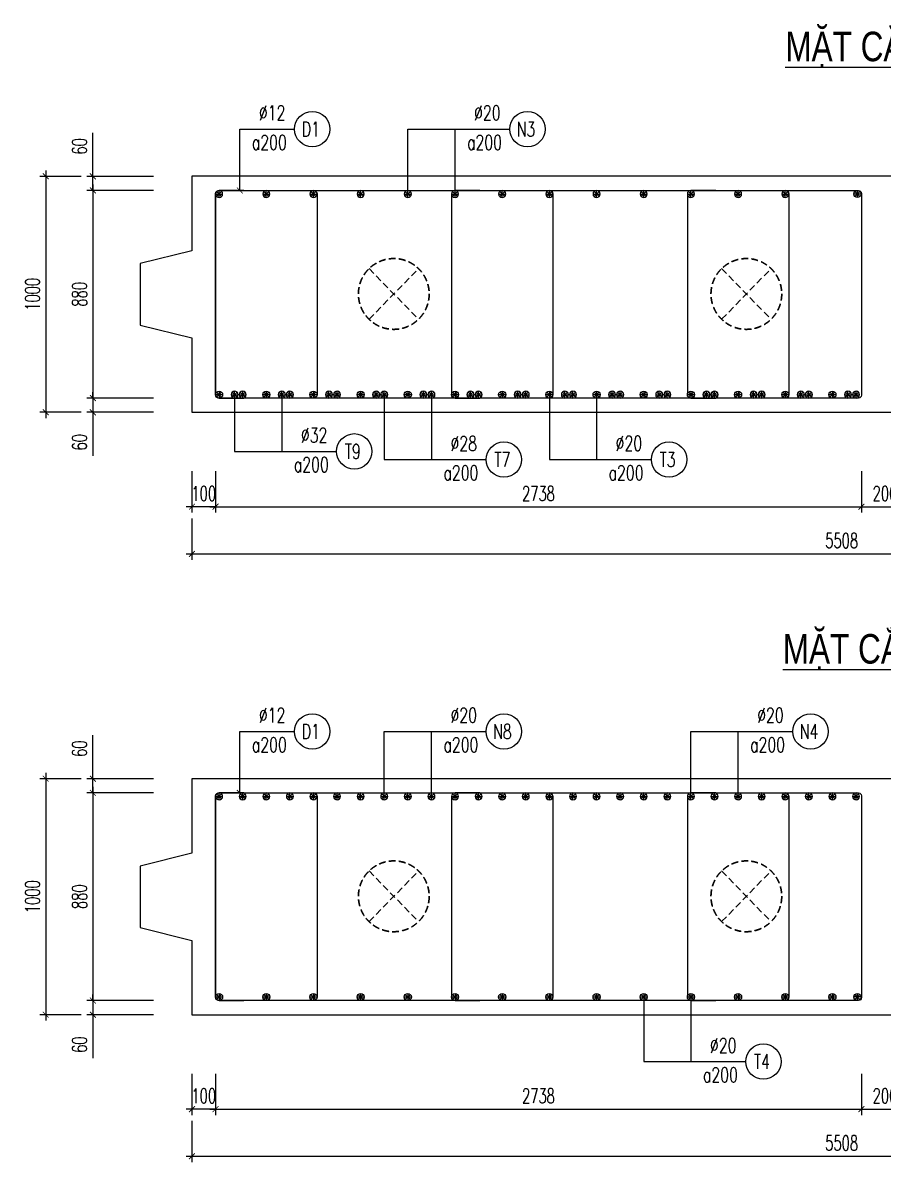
# Model space of a CAD drawing. Header units: millimetres. Extents: x -143483 to 1166745, y -1448440 to -1202244.
# Drawn here: x 304899 to 319489, y -1234042 to -1214729 of the extents above; entities that cross this region are included whole.
import ezdxf
from ezdxf.enums import TextEntityAlignment as Align

# ---------------------------------------------------------------- set-up
doc = ezdxf.new("R2010")
doc.units = ezdxf.units.MM
doc.header["$LTSCALE"] = 30
doc.header["$PDMODE"] = 3
doc.linetypes.add('DASHED', pattern=[19.05, 12.7, -6.35])
doc.layers.get('0').update_dxf_attribs({"lineweight": 9})
doc.layers.get('Defpoints').update_dxf_attribs({"lineweight": 9})
for name, color, linetype in [('ccu11-Cotthep', 9, 'Continuous'), ('ccu11-Dim', 8, 'Continuous'), ('ccu11-Text', 31, 'Continuous'), ('ccu11-Thay', 7, 'Continuous'), ('ccu11-Thep', 4, 'Continuous'), ('ccu11-Thep doc', 4, 'Continuous'), ('ccu11-Thepdai', 6, 'Continuous')]:
    doc.layers.add(name, color=color, linetype=linetype)
doc.layers.add('ccu11-Khuat', color=9, linetype='DASHED', lineweight=30)
doc.layers.add('Vicom_thep doc', color=1, linetype='Continuous', lineweight=35)
doc.styles.add('ccu11-dim', font='vnsimli.shx', dxfattribs={"width": 0.65, "bigfont": 'bigfont.shx'})
doc.styles.add('ccu11-VnAvH-B', font='VHAVANB.TTF')
doc.styles.add('ccu11-vnsimple', font='vnsimple.shx', dxfattribs={"bigfont": 'bigfont.shx'})
doc.styles.add('ccu11_simli', font='vnsimli.shx', dxfattribs={"width": 0.8})
doc.dimstyles.new('ccu11-100', dxfattribs={"dimscale": 100, "dimtxt": 2.5, "dimasz": 1, "dimexe": 1, "dimexo": 2, "dimgap": 1, "dimtad": 1, "dimdec": 0, "dimdsep": 46, "dimtxsty": 'ccu11-dim', "dimblk": 'ARCHTICK', "dimcen": -1, "dimdle": 1, "dimclrd": 256, "dimclre": 256, "dimclrt": 3, "dimadec": 0, "dimazin": 2, "dimtfac": 0.1, "dimtdec": 0, "dimtmove": 0, "dimatfit": 1, "dimldrblk": 'ARCHTICK', "dimfxl": 0, "dimtvp": 0.833333, "dimtolj": 1, "dimtzin": 12, "dimarcsym": 0})
doc.dimstyles.new('ccu11-100x4', dxfattribs={"dimscale": 100, "dimtxt": 2.5, "dimasz": 1, "dimexe": 1, "dimexo": 2, "dimgap": 1, "dimtad": 1, "dimdec": 0, "dimlfac": 0.25, "dimdsep": 46, "dimtxsty": 'ccu11-dim', "dimblk": 'ARCHTICK', "dimcen": -1, "dimdle": 1, "dimclrd": 256, "dimclre": 256, "dimclrt": 3, "dimadec": 0, "dimazin": 2, "dimtfac": 0.1, "dimtdec": 0, "dimtmove": 0, "dimatfit": 1, "dimldrblk": 'ARCHTICK', "dimfxl": 0, "dimtvp": 0.833333, "dimtolj": 1, "dimtzin": 12, "dimarcsym": 0})

# ---------------------------------------------------------------- blocks, each defined once
blk = doc.blocks.new('_ARCHTICK')
at = {"color": 0, "linetype": 'ByBlock', "const_width": 0.15}
blk.add_lwpolyline([(-0.5, -0.5), (0.5, 0.5)], dxfattribs=at)
blk = doc.blocks.new('*D2451')
at = {"layer": 'ccu11-Dim', "linetype": 'ByBlock', "lineweight": -2, "ltscale": 30, "transparency": 16777216}
for p, q in [((319118, -1232542), (319118, -1233242)), ((319918, -1232542), (319918, -1233242)), ((319018, -1233142), (320018, -1233142))]:
    blk.add_line(p, q, dxfattribs=at)
at = {"layer": 'Defpoints', "color": 0, "linetype": 'ByBlock', "ltscale": 30, "transparency": 16777216}
for p in [(319118, -1232342), (319918, -1232342), (319918, -1233142)]:
    blk.add_point(p, dxfattribs=at)
at = {"layer": 'ccu11-Dim', "linetype": 'ByBlock', "lineweight": -2, "ltscale": 30, "transparency": 16777216, "xscale": 100, "yscale": 100, "zscale": 100, "rotation": 180}
blk.add_blockref('_ARCHTICK', (319118, -1233142), dxfattribs=at)
at = {"layer": 'ccu11-Dim', "linetype": 'ByBlock', "lineweight": -2, "ltscale": 30, "transparency": 16777216, "xscale": 100, "yscale": 100, "zscale": 100}
blk.add_blockref('_ARCHTICK', (319918, -1233142), dxfattribs=at)
at = {"layer": 'ccu11-Dim', "color": 3, "linetype": 'ByBlock', "ltscale": 30, "transparency": 16777216, "insert": (319518, -1232917), "char_height": 250, "attachment_point": 5, "style": 'ccu11-dim'}
blk.add_mtext('\\A1;200', dxfattribs=at)
blk = doc.blocks.new('SHD')
at = {"layer": 'ccu11-Cotthep'}
blk.add_circle((300, 0), 300, dxfattribs=at)
at = {"layer": 'ccu11-Cotthep', "color": 31, "style": 'ccu11_simli', "width": 0.8}
blk.add_attdef('DK', text='', height=250, dxfattribs=at).set_placement((-101, 65), align=Align.BOTTOM_RIGHT)
blk.add_attdef('KH', text='', height=250, dxfattribs=at).set_placement((300, 0), align=Align.MIDDLE)
blk.add_attdef('KC', text='', height=250, dxfattribs=at).set_placement((-101, -142), align=Align.TOP_RIGHT)
blk = doc.blocks.new('ccu11_block_thep')
at = {"layer": 'ccu11-Thep', "color": 3}
for p, q in [((-0.4, 0), (0.4, 0)), ((-0.28, 0.28), (0.28, -0.28)), ((0.28, 0.28), (-0.28, -0.28)), ((0, 0.4), (0, -0.4))]:
    blk.add_line(p, q, dxfattribs=at)
at = {"layer": 'ccu11-Thep', "color": 1, "const_width": 0.0667}
blk.add_lwpolyline([(-0.4, 0, 1), (0.4, 0, 1), (-0.4, 0, 1)], format="xyb", dxfattribs=at)
at = {"layer": 'ccu11-Thep', "color": 1}
blk.add_circle((0, 0), 0.4, dxfattribs=at)
blk = doc.blocks.new('*U1462')
at = {"layer": 'Vicom_thep doc', "xscale": -150, "yscale": 150, "zscale": 150, "rotation": 180}
blk.add_blockref('ccu11_block_thep', (0, 0), dxfattribs=at)
blk = doc.blocks.new('*U1455')
at = {"layer": 'ccu11-Thep doc', "color": 0, "linetype": 'ByBlock', "lineweight": -2, "transparency": 16777216}
for p in [(0, 0), (800, 0), (1600, 0), (2400, 0), (3200, 0), (4000, 0), (4800, 0), (5600, 0), (6400, 0), (7200, 0), (8000, 0), (8800, 0), (9600, 0), (10400, 0)]:
    blk.add_blockref('*U1462', p, dxfattribs=at)
blk = doc.blocks.new('*D2497')
at = {"layer": 'ccu11-Dim', "linetype": 'ByBlock', "lineweight": -2, "ltscale": 30, "transparency": 16777216}
for p, q in [((306088, -1227542), (306088, -1226802)), ((307117, -1227542), (305988, -1227542)), ((306088, -1227782), (306088, -1227542)), ((307117, -1227782), (305988, -1227782)), ((306088, -1227782), (306088, -1227882))]:
    blk.add_line(p, q, dxfattribs=at)
at = {"layer": 'Defpoints', "color": 0, "linetype": 'ByBlock', "ltscale": 30, "transparency": 16777216}
for p in [(307317, -1227542), (306088, -1227782), (307317, -1227782)]:
    blk.add_point(p, dxfattribs=at)
at = {"layer": 'ccu11-Dim', "linetype": 'ByBlock', "lineweight": -2, "ltscale": 30, "transparency": 16777216, "xscale": 100, "yscale": 100, "zscale": 100}
for p, rotation in [((306088, -1227542), 270), ((306088, -1227782), 90)]:
    blk.add_blockref('_ARCHTICK', p, dxfattribs=dict(at, rotation=rotation))
at = {"layer": 'ccu11-Dim', "color": 3, "linetype": 'ByBlock', "ltscale": 30, "transparency": 16777216, "insert": (305863, -1227034), "char_height": 250, "attachment_point": 5, "rotation": 90, "style": 'ccu11-dim'}
blk.add_mtext('\\A1;60', dxfattribs=at)
blk = doc.blocks.new('*D2498')
at = {"layer": 'ccu11-Dim', "linetype": 'ByBlock', "lineweight": -2, "ltscale": 30, "transparency": 16777216}
for p, q in [((306088, -1227682), (306088, -1231402)), ((307117, -1227782), (305988, -1227782)), ((307117, -1231302), (305988, -1231302))]:
    blk.add_line(p, q, dxfattribs=at)
at = {"layer": 'Defpoints', "color": 0, "linetype": 'ByBlock', "ltscale": 30, "transparency": 16777216}
for p in [(307317, -1227782), (306088, -1231302), (307317, -1231302)]:
    blk.add_point(p, dxfattribs=at)
at = {"layer": 'ccu11-Dim', "linetype": 'ByBlock', "lineweight": -2, "ltscale": 30, "transparency": 16777216, "xscale": 100, "yscale": 100, "zscale": 100}
for p, rotation in [((306088, -1227782), 90), ((306088, -1231302), 270)]:
    blk.add_blockref('_ARCHTICK', p, dxfattribs=dict(at, rotation=rotation))
at = {"layer": 'ccu11-Dim', "color": 3, "linetype": 'ByBlock', "ltscale": 30, "transparency": 16777216, "insert": (305863, -1229542), "char_height": 250, "attachment_point": 5, "rotation": 90, "style": 'ccu11-dim'}
blk.add_mtext('\\A1;880', dxfattribs=at)
blk = doc.blocks.new('*D2499')
at = {"layer": 'ccu11-Dim', "linetype": 'ByBlock', "lineweight": -2, "ltscale": 30, "transparency": 16777216}
for p, q in [((307117, -1231302), (305988, -1231302)), ((306088, -1231302), (306088, -1231202)), ((306088, -1231302), (306088, -1231542)), ((307117, -1231542), (305988, -1231542)), ((306088, -1231542), (306088, -1232281))]:
    blk.add_line(p, q, dxfattribs=at)
at = {"layer": 'Defpoints', "color": 0, "linetype": 'ByBlock', "ltscale": 30, "transparency": 16777216}
for p in [(306088, -1231302), (307317, -1231302), (307317, -1231542)]:
    blk.add_point(p, dxfattribs=at)
at = {"layer": 'ccu11-Dim', "linetype": 'ByBlock', "lineweight": -2, "ltscale": 30, "transparency": 16777216, "xscale": 100, "yscale": 100, "zscale": 100}
for p, rotation in [((306088, -1231302), 270), ((306088, -1231542), 90)]:
    blk.add_blockref('_ARCHTICK', p, dxfattribs=dict(at, rotation=rotation))
at = {"layer": 'ccu11-Dim', "color": 3, "linetype": 'ByBlock', "ltscale": 30, "transparency": 16777216, "insert": (305863, -1232050), "char_height": 250, "attachment_point": 5, "rotation": 90, "style": 'ccu11-dim'}
blk.add_mtext('\\A1;60', dxfattribs=at)
blk = doc.blocks.new('*D2649')
at = {"layer": 'ccu11-Dim', "linetype": 'ByBlock', "lineweight": -2, "ltscale": 30, "transparency": 16777216}
for p, q in [((305288, -1227442), (305288, -1231642)), ((305888, -1227542), (305188, -1227542)), ((305888, -1231542), (305188, -1231542))]:
    blk.add_line(p, q, dxfattribs=at)
at = {"layer": 'Defpoints', "color": 0, "linetype": 'ByBlock', "ltscale": 30, "transparency": 16777216}
for p in [(306088, -1227542), (305288, -1231542), (306088, -1231542)]:
    blk.add_point(p, dxfattribs=at)
at = {"layer": 'ccu11-Dim', "linetype": 'ByBlock', "lineweight": -2, "ltscale": 30, "transparency": 16777216, "xscale": 100, "yscale": 100, "zscale": 100}
for p, rotation in [((305288, -1227542), 90), ((305288, -1231542), 270)]:
    blk.add_blockref('_ARCHTICK', p, dxfattribs=dict(at, rotation=rotation))
at = {"layer": 'ccu11-Dim', "color": 3, "linetype": 'ByBlock', "ltscale": 30, "transparency": 16777216, "insert": (305063, -1229542), "char_height": 250, "attachment_point": 5, "rotation": 90, "style": 'ccu11-dim'}
blk.add_mtext('\\A1;1000', dxfattribs=at)
blk = doc.blocks.new('*D2650')
at = {"layer": 'ccu11-Dim', "linetype": 'ByBlock', "lineweight": -2, "ltscale": 30, "transparency": 16777216}
for p, q in [((307768, -1233342), (307768, -1234042)), ((329800, -1233342), (329800, -1234042)), ((307668, -1233942), (329900, -1233942))]:
    blk.add_line(p, q, dxfattribs=at)
at = {"layer": 'Defpoints', "color": 0, "linetype": 'ByBlock', "ltscale": 30, "transparency": 16777216}
for p in [(307768, -1233142), (329800, -1233142), (329800, -1233942)]:
    blk.add_point(p, dxfattribs=at)
at = {"layer": 'ccu11-Dim', "linetype": 'ByBlock', "lineweight": -2, "ltscale": 30, "transparency": 16777216, "xscale": 100, "yscale": 100, "zscale": 100, "rotation": 180}
blk.add_blockref('_ARCHTICK', (307768, -1233942), dxfattribs=at)
at = {"layer": 'ccu11-Dim', "linetype": 'ByBlock', "lineweight": -2, "ltscale": 30, "transparency": 16777216, "xscale": 100, "yscale": 100, "zscale": 100}
blk.add_blockref('_ARCHTICK', (329800, -1233942), dxfattribs=at)
at = {"layer": 'ccu11-Dim', "color": 3, "linetype": 'ByBlock', "ltscale": 30, "transparency": 16777216, "insert": (318784, -1233717), "char_height": 250, "attachment_point": 5, "style": 'ccu11-dim'}
blk.add_mtext('\\A1;5508', dxfattribs=at)
blk = doc.blocks.new('*D2651')
at = {"layer": 'ccu11-Dim', "linetype": 'ByBlock', "lineweight": -2, "ltscale": 30, "transparency": 16777216}
for p, q in [((308168, -1232542), (308168, -1233242)), ((319118, -1232542), (319118, -1233242)), ((308068, -1233142), (319218, -1233142))]:
    blk.add_line(p, q, dxfattribs=at)
at = {"layer": 'Defpoints', "color": 0, "linetype": 'ByBlock', "ltscale": 30, "transparency": 16777216}
for p in [(308168, -1232342), (319118, -1232342), (319118, -1233142)]:
    blk.add_point(p, dxfattribs=at)
at = {"layer": 'ccu11-Dim', "linetype": 'ByBlock', "lineweight": -2, "ltscale": 30, "transparency": 16777216, "xscale": 100, "yscale": 100, "zscale": 100, "rotation": 180}
blk.add_blockref('_ARCHTICK', (308168, -1233142), dxfattribs=at)
at = {"layer": 'ccu11-Dim', "linetype": 'ByBlock', "lineweight": -2, "ltscale": 30, "transparency": 16777216, "xscale": 100, "yscale": 100, "zscale": 100}
blk.add_blockref('_ARCHTICK', (319118, -1233142), dxfattribs=at)
at = {"layer": 'ccu11-Dim', "color": 3, "linetype": 'ByBlock', "ltscale": 30, "transparency": 16777216, "insert": (313643, -1232917), "char_height": 250, "attachment_point": 5, "style": 'ccu11-dim'}
blk.add_mtext('\\A1;2738', dxfattribs=at)
blk = doc.blocks.new('*D2652')
at = {"layer": 'ccu11-Dim', "linetype": 'ByBlock', "lineweight": -2, "ltscale": 30, "transparency": 16777216}
for p, q in [((307768, -1232542), (307768, -1233242)), ((308168, -1232542), (308168, -1233242)), ((307768, -1233142), (307668, -1233142)), ((308168, -1233142), (307768, -1233142)), ((308168, -1233142), (308268, -1233142))]:
    blk.add_line(p, q, dxfattribs=at)
at = {"layer": 'Defpoints', "color": 0, "linetype": 'ByBlock', "ltscale": 30, "transparency": 16777216}
for p in [(307768, -1232342), (308168, -1232342), (307768, -1233142)]:
    blk.add_point(p, dxfattribs=at)
at = {"layer": 'ccu11-Dim', "linetype": 'ByBlock', "lineweight": -2, "ltscale": 30, "transparency": 16777216, "xscale": 100, "yscale": 100, "zscale": 100}
blk.add_blockref('_ARCHTICK', (307768, -1233142), dxfattribs=at)
at = {"layer": 'ccu11-Dim', "linetype": 'ByBlock', "lineweight": -2, "ltscale": 30, "transparency": 16777216, "xscale": 100, "yscale": 100, "zscale": 100, "rotation": 180}
blk.add_blockref('_ARCHTICK', (308168, -1233142), dxfattribs=at)
at = {"layer": 'ccu11-Dim', "color": 3, "linetype": 'ByBlock', "ltscale": 30, "transparency": 16777216, "insert": (307968, -1232917), "char_height": 250, "attachment_point": 5, "style": 'ccu11-dim'}
blk.add_mtext('\\A1;100', dxfattribs=at)
blk = doc.blocks.new('MCT')
at = {"ltscale": 0.005}
for p, q in [((-0.49, 0), (0.49, 0)), ((0.35, -0.35), (-0.35, 0.35)), ((-0.35, -0.35), (0.35, 0.35)), ((0, -0.49), (0, 0.49))]:
    blk.add_line(p, q, dxfattribs=at)
blk.add_circle((0, 0), 0.492, dxfattribs=at)
blk = doc.blocks.new('*U2082')
at = {"layer": 'ccu11-Thep doc', "xscale": -121.9200000001001, "yscale": 121.9200000001001, "zscale": 121.92, "rotation": 270}
blk.add_blockref('MCT', (0, 0), dxfattribs=at)
blk = doc.blocks.new('*U2083')
at = {"layer": 'ccu11-Thep doc', "color": 0, "linetype": 'ByBlock', "lineweight": -2, "transparency": 16777216}
for p in [(0, 0), (800, 0), (1600, 0), (2400, 0), (3200, 0), (4000, 0), (4800, 0), (5600, 0), (6400, 0), (7200, 0), (8000, 0), (8800, 0), (9600, 0), (10400, 0)]:
    blk.add_blockref('*U2082', p, dxfattribs=at)
blk = doc.blocks.new('*U2084')
at = {"layer": 'ccu11-Thep doc', "xscale": -121.9200000001001, "yscale": 121.9200000001001, "zscale": 121.92, "rotation": 270}
blk.add_blockref('MCT', (0, 0), dxfattribs=at)
blk = doc.blocks.new('*U2085')
at = {"layer": 'ccu11-Thep doc', "color": 0, "linetype": 'ByBlock', "lineweight": -2, "transparency": 16777216}
for p in [(0, 0), (800, 0), (1600, 0), (2400, 0), (3200, 0), (4000, 0), (4800, 0), (5600, 0), (6400, 0), (7200, 0), (8000, 0), (8800, 0), (9600, 0), (10400, 0)]:
    blk.add_blockref('*U2084', p, dxfattribs=at)
blk = doc.blocks.new('*D2701')
at = {"layer": 'ccu11-Dim', "linetype": 'ByBlock', "lineweight": -2, "ltscale": 30, "transparency": 16777216}
for p, q in [((319118, -1222332), (319118, -1223032)), ((319918, -1222332), (319918, -1223032)), ((319018, -1222932), (320018, -1222932))]:
    blk.add_line(p, q, dxfattribs=at)
at = {"layer": 'Defpoints', "color": 0, "linetype": 'ByBlock', "ltscale": 30, "transparency": 16777216}
for p in [(319118, -1222132), (319918, -1222132), (319918, -1222932)]:
    blk.add_point(p, dxfattribs=at)
at = {"layer": 'ccu11-Dim', "linetype": 'ByBlock', "lineweight": -2, "ltscale": 30, "transparency": 16777216, "xscale": 100, "yscale": 100, "zscale": 100, "rotation": 180}
blk.add_blockref('_ARCHTICK', (319118, -1222932), dxfattribs=at)
at = {"layer": 'ccu11-Dim', "linetype": 'ByBlock', "lineweight": -2, "ltscale": 30, "transparency": 16777216, "xscale": 100, "yscale": 100, "zscale": 100}
blk.add_blockref('_ARCHTICK', (319918, -1222932), dxfattribs=at)
at = {"layer": 'ccu11-Dim', "color": 3, "linetype": 'ByBlock', "ltscale": 30, "transparency": 16777216, "insert": (319518, -1222707), "char_height": 250, "attachment_point": 5, "style": 'ccu11-dim'}
blk.add_mtext('\\A1;200', dxfattribs=at)
blk = doc.blocks.new('*D2707')
at = {"layer": 'ccu11-Dim', "linetype": 'ByBlock', "lineweight": -2, "ltscale": 30, "transparency": 16777216}
for p, q in [((306088, -1217332), (306088, -1216592)), ((307117, -1217332), (305988, -1217332)), ((306088, -1217572), (306088, -1217332)), ((307117, -1217572), (305988, -1217572)), ((306088, -1217572), (306088, -1217672))]:
    blk.add_line(p, q, dxfattribs=at)
at = {"layer": 'Defpoints', "color": 0, "linetype": 'ByBlock', "ltscale": 30, "transparency": 16777216}
for p in [(307317, -1217332), (306088, -1217572), (307317, -1217572)]:
    blk.add_point(p, dxfattribs=at)
at = {"layer": 'ccu11-Dim', "linetype": 'ByBlock', "lineweight": -2, "ltscale": 30, "transparency": 16777216, "xscale": 100, "yscale": 100, "zscale": 100}
for p, rotation in [((306088, -1217332), 270), ((306088, -1217572), 90)]:
    blk.add_blockref('_ARCHTICK', p, dxfattribs=dict(at, rotation=rotation))
at = {"layer": 'ccu11-Dim', "color": 3, "linetype": 'ByBlock', "ltscale": 30, "transparency": 16777216, "insert": (305863, -1216824), "char_height": 250, "attachment_point": 5, "rotation": 90, "style": 'ccu11-dim'}
blk.add_mtext('\\A1;60', dxfattribs=at)
blk = doc.blocks.new('*D2708')
at = {"layer": 'ccu11-Dim', "linetype": 'ByBlock', "lineweight": -2, "ltscale": 30, "transparency": 16777216}
for p, q in [((306088, -1217472), (306088, -1221192)), ((307117, -1217572), (305988, -1217572)), ((307117, -1221092), (305988, -1221092))]:
    blk.add_line(p, q, dxfattribs=at)
at = {"layer": 'Defpoints', "color": 0, "linetype": 'ByBlock', "ltscale": 30, "transparency": 16777216}
for p in [(307317, -1217572), (306088, -1221092), (307317, -1221092)]:
    blk.add_point(p, dxfattribs=at)
at = {"layer": 'ccu11-Dim', "linetype": 'ByBlock', "lineweight": -2, "ltscale": 30, "transparency": 16777216, "xscale": 100, "yscale": 100, "zscale": 100}
for p, rotation in [((306088, -1217572), 90), ((306088, -1221092), 270)]:
    blk.add_blockref('_ARCHTICK', p, dxfattribs=dict(at, rotation=rotation))
at = {"layer": 'ccu11-Dim', "color": 3, "linetype": 'ByBlock', "ltscale": 30, "transparency": 16777216, "insert": (305863, -1219332), "char_height": 250, "attachment_point": 5, "rotation": 90, "style": 'ccu11-dim'}
blk.add_mtext('\\A1;880', dxfattribs=at)
blk = doc.blocks.new('*D2709')
at = {"layer": 'ccu11-Dim', "linetype": 'ByBlock', "lineweight": -2, "ltscale": 30, "transparency": 16777216}
for p, q in [((307117, -1221092), (305988, -1221092)), ((306088, -1221092), (306088, -1220992)), ((306088, -1221092), (306088, -1221332)), ((307117, -1221332), (305988, -1221332)), ((306088, -1221332), (306088, -1222071))]:
    blk.add_line(p, q, dxfattribs=at)
at = {"layer": 'Defpoints', "color": 0, "linetype": 'ByBlock', "ltscale": 30, "transparency": 16777216}
for p in [(306088, -1221092), (307317, -1221092), (307317, -1221332)]:
    blk.add_point(p, dxfattribs=at)
at = {"layer": 'ccu11-Dim', "linetype": 'ByBlock', "lineweight": -2, "ltscale": 30, "transparency": 16777216, "xscale": 100, "yscale": 100, "zscale": 100}
for p, rotation in [((306088, -1221092), 270), ((306088, -1221332), 90)]:
    blk.add_blockref('_ARCHTICK', p, dxfattribs=dict(at, rotation=rotation))
at = {"layer": 'ccu11-Dim', "color": 3, "linetype": 'ByBlock', "ltscale": 30, "transparency": 16777216, "insert": (305863, -1221840), "char_height": 250, "attachment_point": 5, "rotation": 90, "style": 'ccu11-dim'}
blk.add_mtext('\\A1;60', dxfattribs=at)
blk = doc.blocks.new('*D2710')
at = {"layer": 'ccu11-Dim', "linetype": 'ByBlock', "lineweight": -2, "ltscale": 30, "transparency": 16777216}
for p, q in [((305288, -1217232), (305288, -1221432)), ((305888, -1217332), (305188, -1217332)), ((305888, -1221332), (305188, -1221332))]:
    blk.add_line(p, q, dxfattribs=at)
at = {"layer": 'Defpoints', "color": 0, "linetype": 'ByBlock', "ltscale": 30, "transparency": 16777216}
for p in [(306088, -1217332), (305288, -1221332), (306088, -1221332)]:
    blk.add_point(p, dxfattribs=at)
at = {"layer": 'ccu11-Dim', "linetype": 'ByBlock', "lineweight": -2, "ltscale": 30, "transparency": 16777216, "xscale": 100, "yscale": 100, "zscale": 100}
for p, rotation in [((305288, -1217332), 90), ((305288, -1221332), 270)]:
    blk.add_blockref('_ARCHTICK', p, dxfattribs=dict(at, rotation=rotation))
at = {"layer": 'ccu11-Dim', "color": 3, "linetype": 'ByBlock', "ltscale": 30, "transparency": 16777216, "insert": (305063, -1219332), "char_height": 250, "attachment_point": 5, "rotation": 90, "style": 'ccu11-dim'}
blk.add_mtext('\\A1;1000', dxfattribs=at)
blk = doc.blocks.new('*D2711')
at = {"layer": 'ccu11-Dim', "linetype": 'ByBlock', "lineweight": -2, "ltscale": 30, "transparency": 16777216}
for p, q in [((307768, -1223132), (307768, -1223832)), ((329800, -1223132), (329800, -1223832)), ((307668, -1223732), (329900, -1223732))]:
    blk.add_line(p, q, dxfattribs=at)
at = {"layer": 'Defpoints', "color": 0, "linetype": 'ByBlock', "ltscale": 30, "transparency": 16777216}
for p in [(307768, -1222932), (329800, -1222932), (329800, -1223732)]:
    blk.add_point(p, dxfattribs=at)
at = {"layer": 'ccu11-Dim', "linetype": 'ByBlock', "lineweight": -2, "ltscale": 30, "transparency": 16777216, "xscale": 100, "yscale": 100, "zscale": 100, "rotation": 180}
blk.add_blockref('_ARCHTICK', (307768, -1223732), dxfattribs=at)
at = {"layer": 'ccu11-Dim', "linetype": 'ByBlock', "lineweight": -2, "ltscale": 30, "transparency": 16777216, "xscale": 100, "yscale": 100, "zscale": 100}
blk.add_blockref('_ARCHTICK', (329800, -1223732), dxfattribs=at)
at = {"layer": 'ccu11-Dim', "color": 3, "linetype": 'ByBlock', "ltscale": 30, "transparency": 16777216, "insert": (318784, -1223507), "char_height": 250, "attachment_point": 5, "style": 'ccu11-dim'}
blk.add_mtext('\\A1;5508', dxfattribs=at)
blk = doc.blocks.new('*D2712')
at = {"layer": 'ccu11-Dim', "linetype": 'ByBlock', "lineweight": -2, "ltscale": 30, "transparency": 16777216}
for p, q in [((308168, -1222332), (308168, -1223032)), ((319118, -1222332), (319118, -1223032)), ((308068, -1222932), (319218, -1222932))]:
    blk.add_line(p, q, dxfattribs=at)
at = {"layer": 'Defpoints', "color": 0, "linetype": 'ByBlock', "ltscale": 30, "transparency": 16777216}
for p in [(308168, -1222132), (319118, -1222132), (319118, -1222932)]:
    blk.add_point(p, dxfattribs=at)
at = {"layer": 'ccu11-Dim', "linetype": 'ByBlock', "lineweight": -2, "ltscale": 30, "transparency": 16777216, "xscale": 100, "yscale": 100, "zscale": 100, "rotation": 180}
blk.add_blockref('_ARCHTICK', (308168, -1222932), dxfattribs=at)
at = {"layer": 'ccu11-Dim', "linetype": 'ByBlock', "lineweight": -2, "ltscale": 30, "transparency": 16777216, "xscale": 100, "yscale": 100, "zscale": 100}
blk.add_blockref('_ARCHTICK', (319118, -1222932), dxfattribs=at)
at = {"layer": 'ccu11-Dim', "color": 3, "linetype": 'ByBlock', "ltscale": 30, "transparency": 16777216, "insert": (313643, -1222707), "char_height": 250, "attachment_point": 5, "style": 'ccu11-dim'}
blk.add_mtext('\\A1;2738', dxfattribs=at)
blk = doc.blocks.new('*D2713')
at = {"layer": 'ccu11-Dim', "linetype": 'ByBlock', "lineweight": -2, "ltscale": 30, "transparency": 16777216}
for p, q in [((307768, -1222332), (307768, -1223032)), ((308168, -1222332), (308168, -1223032)), ((307768, -1222932), (307668, -1222932)), ((308168, -1222932), (307768, -1222932)), ((308168, -1222932), (308268, -1222932))]:
    blk.add_line(p, q, dxfattribs=at)
at = {"layer": 'Defpoints', "color": 0, "linetype": 'ByBlock', "ltscale": 30, "transparency": 16777216}
for p in [(307768, -1222132), (308168, -1222132), (307768, -1222932)]:
    blk.add_point(p, dxfattribs=at)
at = {"layer": 'ccu11-Dim', "linetype": 'ByBlock', "lineweight": -2, "ltscale": 30, "transparency": 16777216, "xscale": 100, "yscale": 100, "zscale": 100}
blk.add_blockref('_ARCHTICK', (307768, -1222932), dxfattribs=at)
at = {"layer": 'ccu11-Dim', "linetype": 'ByBlock', "lineweight": -2, "ltscale": 30, "transparency": 16777216, "xscale": 100, "yscale": 100, "zscale": 100, "rotation": 180}
blk.add_blockref('_ARCHTICK', (308168, -1222932), dxfattribs=at)
at = {"layer": 'ccu11-Dim', "color": 3, "linetype": 'ByBlock', "ltscale": 30, "transparency": 16777216, "insert": (307968, -1222707), "char_height": 250, "attachment_point": 5, "style": 'ccu11-dim'}
blk.add_mtext('\\A1;100', dxfattribs=at)
blk = doc.blocks.new('*U2102')
at = {"layer": 'ccu11-Thep doc', "xscale": -121.9200000001001, "yscale": 121.9200000001001, "zscale": 121.92, "rotation": 270}
blk.add_blockref('MCT', (0, 0), dxfattribs=at)
blk = doc.blocks.new('*U2103')
at = {"layer": 'ccu11-Thep doc', "color": 0, "linetype": 'ByBlock', "lineweight": -2, "transparency": 16777216}
for p in [(0, 0), (800, 0), (1600, 0), (2400, 0), (3200, 0), (4000, 0), (4800, 0), (5600, 0), (6400, 0), (7200, 0), (8000, 0), (8800, 0), (9600, 0)]:
    blk.add_blockref('*U2102', p, dxfattribs=at)
blk = doc.blocks.new('*U2104')
at = {"layer": 'ccu11-Thep doc', "xscale": -121.9200000001001, "yscale": 121.9200000001001, "zscale": 121.92, "rotation": 270}
blk.add_blockref('MCT', (0, 0), dxfattribs=at)
blk = doc.blocks.new('*U2105')
at = {"layer": 'ccu11-Thep doc', "color": 0, "linetype": 'ByBlock', "lineweight": -2, "transparency": 16777216}
for p in [(0, 0), (800, 0), (1600, 0), (2400, 0), (3200, 0), (4000, 0), (4800, 0), (5600, 0), (6400, 0), (7200, 0), (8000, 0), (8800, 0), (9600, 0), (10400, 0)]:
    blk.add_blockref('*U2104', p, dxfattribs=at)
blk = doc.blocks.new('*U1984')
at = {"layer": 'Vicom_thep doc', "xscale": -150, "yscale": 150, "zscale": 150, "rotation": 180}
blk.add_blockref('ccu11_block_thep', (0, 0), dxfattribs=at)
blk = doc.blocks.new('*U1989')
at = {"layer": 'ccu11-Thep doc', "color": 0, "linetype": 'ByBlock', "lineweight": -2, "transparency": 16777216}
for p in [(0, 0), (800, 0), (1600, 0), (2400, 0), (3200, 0), (4000, 0), (4800, 0), (5600, 0), (6400, 0), (7200, 0), (8000, 0), (8800, 0), (9600, 0), (10400, 0)]:
    blk.add_blockref('*U1984', p, dxfattribs=at)
blk = doc.blocks.new('*U1985')
at = {"layer": 'Vicom_thep doc', "xscale": -150, "yscale": 150, "zscale": 150, "rotation": 180}
blk.add_blockref('ccu11_block_thep', (0, 0), dxfattribs=at)
blk = doc.blocks.new('*U1986')
at = {"layer": 'ccu11-Thep doc', "color": 0, "linetype": 'ByBlock', "lineweight": -2, "transparency": 16777216}
for p in [(0, 0), (800, 0), (1600, 0), (2400, 0), (3200, 0), (4000, 0), (4800, 0), (5600, 0), (6400, 0), (7200, 0), (8000, 0), (8800, 0), (9600, 0), (10400, 0)]:
    blk.add_blockref('*U1985', p, dxfattribs=at)

msp = doc.modelspace()

# ---------------------------------------------------------------- linework, layer by layer
at = {"layer": 'ccu11-Khuat', "ltscale": 0.3}
for p, q in [((310771.06, -1218896.17), (311609.29, -1219754.88)), ((310771.06, -1219754.88), (311609.29, -1218896.17)), ((316748.97, -1218896.17), (317587.2, -1219754.88)), ((316748.97, -1219754.88), (317587.2, -1218896.17)), ((310771.06, -1229106.11), (311609.29, -1229964.81)), ((310771.06, -1229964.81), (311609.29, -1229106.11)), ((316748.97, -1229106.11), (317587.2, -1229964.81)), ((316748.97, -1229964.81), (317587.2, -1229106.11))]:
    msp.add_line(p, q, dxfattribs=at)
for centre in [(311190.18, -1219325.53), (317168.08, -1219325.53), (311190.18, -1229535.46), (317168.08, -1229535.46)]:
    msp.add_circle(centre, 600, dxfattribs=at)
at = {"layer": 'ccu11-Thay'}
for points in [[(307767.97, -1221331.89), (329799.97, -1221331.89), (329799.97, -1220071.89), (328920.2, -1219851.89), (328920.2, -1218811.89), (329799.97, -1218591.89), (329799.97, -1217331.89), (307767.97, -1217331.89), (307767.97, -1218591.89), (306888.2, -1218811.89), (306888.2, -1219851.89), (307767.97, -1220071.89)], [(307767.97, -1231541.83), (329799.97, -1231541.83), (329799.97, -1230281.83), (328920.2, -1230061.83), (328920.2, -1229021.83), (329799.97, -1228801.83), (329799.97, -1227541.83), (307767.97, -1227541.83), (307767.97, -1228801.83), (306888.2, -1229021.83), (306888.2, -1230061.83), (307767.97, -1230281.83)]]:
    msp.add_lwpolyline(points, close=True, dxfattribs=at)
at = {"layer": 'ccu11-Thepdai'}
for points in [[(308647.97, -1217571.89), (308227.97, -1217571.89, 0.41421356), (308167.97, -1217631.89), (308167.97, -1221031.89, 0.41421356), (308227.97, -1221091.89), (308647.97, -1221091.89)], [(319069.97, -1221091.89), (308227.97, -1221091.89, -0.41421356), (308167.97, -1221031.89), (308167.97, -1217621.89, -0.41421356), (308217.97, -1217571.89), (319069.97, -1217571.89, -0.41421356), (319119.97, -1217621.89), (319119.97, -1221041.89, -0.41421356), (319069.97, -1221091.89)], [(309407.97, -1217571.89), (309827.97, -1217571.89, -0.41421356), (309887.97, -1217631.89), (309887.97, -1221031.89, -0.41421356), (309827.97, -1221091.89), (309407.97, -1221091.89)], [(312647.97, -1217571.89), (312227.97, -1217571.89, 0.41421356), (312167.97, -1217631.89), (312167.97, -1221031.89, 0.41421356), (312227.97, -1221091.89), (312647.97, -1221091.89)], [(313407.97, -1217571.89), (313827.97, -1217571.89, -0.41421356), (313887.97, -1217631.89), (313887.97, -1221031.89, -0.41421356), (313827.97, -1221091.89), (313407.97, -1221091.89)], [(316647.97, -1217571.89), (316227.97, -1217571.89, 0.41421356), (316167.97, -1217631.89), (316167.97, -1221031.89, 0.41421356), (316227.97, -1221091.89), (316647.97, -1221091.89)], [(317407.97, -1217571.89), (317827.97, -1217571.89, -0.41421356), (317887.97, -1217631.89), (317887.97, -1221031.89, -0.41421356), (317827.97, -1221091.89), (317407.97, -1221091.89)], [(308647.97, -1227781.83), (308227.97, -1227781.83, 0.41421356), (308167.97, -1227841.83), (308167.97, -1231241.83, 0.41421356), (308227.97, -1231301.83), (308647.97, -1231301.83)], [(319069.97, -1231301.83), (308227.97, -1231301.83, -0.41421356), (308167.97, -1231241.83), (308167.97, -1227831.83, -0.41421356), (308217.97, -1227781.83), (319069.97, -1227781.83, -0.41421356), (319119.97, -1227831.83), (319119.97, -1231251.83, -0.41421356), (319069.97, -1231301.83)], [(309407.97, -1227781.83), (309827.97, -1227781.83, -0.41421356), (309887.97, -1227841.83), (309887.97, -1231241.83, -0.41421356), (309827.97, -1231301.83), (309407.97, -1231301.83)], [(312647.97, -1227781.83), (312227.97, -1227781.83, 0.41421356), (312167.97, -1227841.83), (312167.97, -1231241.83, 0.41421356), (312227.97, -1231301.83), (312647.97, -1231301.83)], [(313407.97, -1227781.83), (313827.97, -1227781.83, -0.41421356), (313887.97, -1227841.83), (313887.97, -1231241.83, -0.41421356), (313827.97, -1231301.83), (313407.97, -1231301.83)], [(316647.97, -1227781.83), (316227.97, -1227781.83, 0.41421356), (316167.97, -1227841.83), (316167.97, -1231241.83, 0.41421356), (316227.97, -1231301.83), (316647.97, -1231301.83)], [(317407.97, -1227781.83), (317827.97, -1227781.83, -0.41421356), (317887.97, -1227841.83), (317887.97, -1231241.83, -0.41421356), (317827.97, -1231301.83), (317407.97, -1231301.83)]]:
    msp.add_lwpolyline(points, format="xyb", dxfattribs=at)

# ---------------------------------------------------------------- block references
at = {"layer": 'ccu11-Cotthep'}
ref = msp.add_blockref('SHD', (309508.15, -1216531.53), dxfattribs=at)
ref.add_attrib('KH', 'D1', dxfattribs={"color": 31, "height": 250, "style": 'ccu11-vnsimple', "width": 0.7}).set_placement((309783.15, -1216531.53), align=Align.MIDDLE_CENTER)
ref.add_attrib('KC', 'a200', dxfattribs={"color": 31, "height": 250, "style": 'ccu11-vnsimple', "width": 0.7}).set_placement((309079.57, -1216631.53), align=Align.TOP_CENTER)
ref.add_attrib('DK', '`12', dxfattribs={"color": 31, "height": 250, "style": 'ccu11-vnsimple', "width": 0.7}).set_placement((309127.37, -1216456.53), align=Align.BOTTOM_CENTER)
ref = msp.add_blockref('SHD', (313156.97, -1216531.53), dxfattribs=at)
ref.add_attrib('KH', 'N3', dxfattribs={"color": 31, "height": 250, "style": 'ccu11-vnsimple', "width": 0.7}).set_placement((313431.97, -1216531.53), align=Align.MIDDLE_CENTER)
ref.add_attrib('KC', 'a200', dxfattribs={"color": 31, "height": 250, "style": 'ccu11-vnsimple', "width": 0.7}).set_placement((312728.39, -1216631.53), align=Align.TOP_CENTER)
ref.add_attrib('DK', '`20', dxfattribs={"color": 31, "height": 250, "style": 'ccu11-vnsimple', "width": 0.7}).set_placement((312776.18, -1216456.53), align=Align.BOTTOM_CENTER)
ref = msp.add_blockref('SHD', (310220.05, -1221993.52), dxfattribs=at)
ref.add_attrib('KH', 'T9', dxfattribs={"color": 31, "height": 250, "style": 'ccu11-vnsimple', "width": 0.7}).set_placement((310495.05, -1221993.52), align=Align.MIDDLE_CENTER)
ref.add_attrib('KC', 'a200', dxfattribs={"color": 31, "height": 250, "style": 'ccu11-vnsimple', "width": 0.7}).set_placement((309791.47, -1222093.52), align=Align.TOP_CENTER)
ref.add_attrib('DK', '`32', dxfattribs={"color": 31, "height": 250, "style": 'ccu11-vnsimple', "width": 0.7}).set_placement((309839.27, -1221918.52), align=Align.BOTTOM_CENTER)
ref = msp.add_blockref('SHD', (312756.97, -1222133.24), dxfattribs=at)
ref.add_attrib('KH', 'T7', dxfattribs={"color": 31, "height": 250, "style": 'ccu11-vnsimple', "width": 0.7}).set_placement((313031.97, -1222133.24), align=Align.MIDDLE_CENTER)
ref.add_attrib('KC', 'a200', dxfattribs={"color": 31, "height": 250, "style": 'ccu11-vnsimple', "width": 0.7}).set_placement((312328.39, -1222233.24), align=Align.TOP_CENTER)
ref.add_attrib('DK', '`28', dxfattribs={"color": 31, "height": 250, "style": 'ccu11-vnsimple', "width": 0.7}).set_placement((312376.18, -1222058.24), align=Align.BOTTOM_CENTER)
ref = msp.add_blockref('SHD', (315556.97, -1222132.25), dxfattribs=at)
ref.add_attrib('KH', 'T3', dxfattribs={"color": 31, "height": 250, "style": 'ccu11-vnsimple', "width": 0.7}).set_placement((315831.97, -1222132.25), align=Align.MIDDLE_CENTER)
ref.add_attrib('KC', 'a200', dxfattribs={"color": 31, "height": 250, "style": 'ccu11-vnsimple', "width": 0.7}).set_placement((315128.39, -1222232.25), align=Align.TOP_CENTER)
ref.add_attrib('DK', '`20', dxfattribs={"color": 31, "height": 250, "style": 'ccu11-vnsimple', "width": 0.7}).set_placement((315176.18, -1222057.25), align=Align.BOTTOM_CENTER)
ref = msp.add_blockref('SHD', (309508.15, -1226741.47), dxfattribs=at)
ref.add_attrib('KH', 'D1', dxfattribs={"color": 31, "height": 250, "style": 'ccu11-vnsimple', "width": 0.7}).set_placement((309783.15, -1226741.47), align=Align.MIDDLE_CENTER)
ref.add_attrib('KC', 'a200', dxfattribs={"color": 31, "height": 250, "style": 'ccu11-vnsimple', "width": 0.7}).set_placement((309079.57, -1226841.47), align=Align.TOP_CENTER)
ref.add_attrib('DK', '`12', dxfattribs={"color": 31, "height": 250, "style": 'ccu11-vnsimple', "width": 0.7}).set_placement((309127.37, -1226666.47), align=Align.BOTTOM_CENTER)
ref = msp.add_blockref('SHD', (312756.97, -1226741.47), dxfattribs=at)
ref.add_attrib('KH', 'N8', dxfattribs={"color": 31, "height": 250, "style": 'ccu11-vnsimple', "width": 0.7}).set_placement((313031.97, -1226741.47), align=Align.MIDDLE_CENTER)
ref.add_attrib('KC', 'a200', dxfattribs={"color": 31, "height": 250, "style": 'ccu11-vnsimple', "width": 0.7}).set_placement((312328.39, -1226841.47), align=Align.TOP_CENTER)
ref.add_attrib('DK', '`20', dxfattribs={"color": 31, "height": 250, "style": 'ccu11-vnsimple', "width": 0.7}).set_placement((312376.18, -1226666.47), align=Align.BOTTOM_CENTER)
ref = msp.add_blockref('SHD', (317956.97, -1226741.47), dxfattribs=at)
ref.add_attrib('KH', 'N4', dxfattribs={"color": 31, "height": 250, "style": 'ccu11-vnsimple', "width": 0.7}).set_placement((318231.97, -1226741.47), align=Align.MIDDLE_CENTER)
ref.add_attrib('KC', 'a200', dxfattribs={"color": 31, "height": 250, "style": 'ccu11-vnsimple', "width": 0.7}).set_placement((317528.39, -1226841.47), align=Align.TOP_CENTER)
ref.add_attrib('DK', '`20', dxfattribs={"color": 31, "height": 250, "style": 'ccu11-vnsimple', "width": 0.7}).set_placement((317576.18, -1226666.47), align=Align.BOTTOM_CENTER)
ref = msp.add_blockref('SHD', (317156.97, -1232337.18), dxfattribs=at)
ref.add_attrib('KH', 'T4', dxfattribs={"color": 31, "height": 250, "style": 'ccu11-vnsimple', "width": 0.7}).set_placement((317431.97, -1232337.18), align=Align.MIDDLE_CENTER)
ref.add_attrib('KC', 'a200', dxfattribs={"color": 31, "height": 250, "style": 'ccu11-vnsimple', "width": 0.7}).set_placement((316728.39, -1232437.18), align=Align.TOP_CENTER)
ref.add_attrib('DK', '`20', dxfattribs={"color": 31, "height": 250, "style": 'ccu11-vnsimple', "width": 0.7}).set_placement((316776.18, -1232262.18), align=Align.BOTTOM_CENTER)
at = {"layer": 'ccu11-Thep doc'}
for name, p in [('*U2103', (308227.97, -1217631.89)), ('*U1986', (308491.05, -1221032.88)), ('*U1989', (308627.97, -1221032.88)), ('*U2083', (308227.97, -1227841.83)), ('*U1455', (308627.97, -1227841.83))]:
    msp.add_blockref(name, p, dxfattribs=at)
at = {"layer": 'ccu11-Thep doc', "xscale": 121.9200000001001, "yscale": 121.9200000001001, "zscale": 121.9200000001001, "rotation": 90.00000000000001}
for p in [(319052.32, -1217631.89), (319052.32, -1231241.83)]:
    msp.add_blockref('MCT', p, dxfattribs=at)
at = {"layer": 'ccu11-Thep doc', "xscale": -1, "rotation": 180}
for name, p in [('*U2105', (308227.97, -1221031.89)), ('*U2085', (308227.97, -1231241.83))]:
    msp.add_blockref(name, p, dxfattribs=at)

# ---------------------------------------------------------------- texts
at = {"layer": 'ccu11-Text', "color": 6, "style": 'ccu11-VnAvH-B', "width": 0.8}
for s, p in [('%%UmÆt c¾t 5a-5a', (319820.09, -1215380.62)), ('%%UmÆt c¾t 6-6', (319419.3, -1225590.56))]:
    msp.add_text(s, height=500, dxfattribs=at).set_placement(p, align=Align.CENTER)

# ---------------------------------------------------------------- dimensions: what is measured, and where the dimension line sits
at = {"layer": 'ccu11-Dim', "linetype": 'ByBlock', "ltscale": 30}
for base, p1, p2, angle, picture, middle in [((306088.2, -1217571.89), (307316.6, -1217331.89), (307316.6, -1217571.89), 90, '*D2707', (306088.2, -1216823.9)), ((306088.2, -1221091.89), (307316.6, -1221331.89), (307316.6, -1221091.89), 270, '*D2709', (306088.2, -1221839.87)), ((306088.2, -1227781.83), (307316.6, -1227541.83), (307316.6, -1227781.83), 90, '*D2497', (306088.2, -1227033.84)), ((306088.2, -1231301.83), (307316.6, -1231541.83), (307316.6, -1231301.83), 270, '*D2499', (306088.2, -1232049.81))]:
    dim = msp.add_linear_dim(base=base, p1=p1, p2=p2, angle=angle, dimstyle='ccu11-100x4', dxfattribs=at)
    dim.commit()
    dim.dimension.update_dxf_attribs({"geometry": picture, "text_midpoint": middle, "dimtype": 160})
for base, p1, p2, picture, middle in [((305288.2, -1221331.89), (306088.2, -1217331.89), (306088.2, -1221331.89), '*D2710', (305063.2, -1219331.89)), ((305288.2, -1231541.83), (306088.2, -1227541.83), (306088.2, -1231541.83), '*D2649', (305063.2, -1229541.83))]:
    dim = msp.add_linear_dim(base=base, p1=p1, p2=p2, angle=90, dimstyle='ccu11-100x4', dxfattribs=at)
    dim.commit()
    dim.dimension.update_dxf_attribs({"geometry": picture, "text_midpoint": middle})
for base, p1, p2, picture, middle in [((306088.2, -1221091.89), (307316.6, -1217571.89), (307316.6, -1221091.89), '*D2708', (305863.2, -1219331.89)), ((306088.2, -1231301.83), (307316.6, -1227781.83), (307316.6, -1231301.83), '*D2498', (305863.2, -1229541.83))]:
    dim = msp.add_linear_dim(base=base, p1=p1, p2=p2, angle=90, dimstyle='ccu11-100x4', override={"dimtmove": 1}, dxfattribs=at)
    dim.commit()
    dim.dimension.update_dxf_attribs({"geometry": picture, "text_midpoint": middle})
for base, p1, p2, picture, middle in [((307767.97, -1222932.25), (308167.97, -1222132.25), (307767.97, -1222132.25), '*D2713', (307967.97, -1222707.25)), ((307767.97, -1233142.18), (308167.97, -1232342.18), (307767.97, -1232342.18), '*D2652', (307967.97, -1232917.18))]:
    dim = msp.add_linear_dim(base=base, p1=p1, p2=p2, dimstyle='ccu11-100x4', override={"dimtix": 1}, dxfattribs=at)
    dim.commit()
    dim.dimension.update_dxf_attribs({"geometry": picture, "text_midpoint": middle})
for base, p1, p2, picture, middle in [((319118.47, -1222932.25), (308167.97, -1222132.25), (319118.47, -1222132.25), '*D2712', (313643.22, -1222707.25)), ((319918.47, -1222932.25), (319118.47, -1222132.25), (319918.47, -1222132.25), '*D2701', (319518.47, -1222707.25)), ((329799.97, -1223732.25), (307767.97, -1222932.25), (329799.97, -1222932.25), '*D2711', (318783.97, -1223507.25)), ((319118.47, -1233142.18), (308167.97, -1232342.18), (319118.47, -1232342.18), '*D2651', (313643.22, -1232917.18)), ((319918.47, -1233142.18), (319118.47, -1232342.18), (319918.47, -1232342.18), '*D2451', (319518.47, -1232917.18)), ((329799.97, -1233942.18), (307767.97, -1233142.18), (329799.97, -1233142.18), '*D2650', (318783.97, -1233717.18))]:
    dim = msp.add_linear_dim(base=base, p1=p1, p2=p2, dimstyle='ccu11-100x4', dxfattribs=at)
    dim.commit()
    dim.dimension.update_dxf_attribs({"geometry": picture, "text_midpoint": middle})

# ---------------------------------------------------------------- leaders
at = {"layer": 'ccu11-Cotthep', "linetype": 'ByBlock', "ltscale": 30}
for points in [[(308579.15, -1217571.89), (308579.15, -1216531.53), (309508.15, -1216531.53)], [(308579.15, -1227781.83), (308579.15, -1226741.47), (309508.15, -1226741.47)]]:
    msp.add_leader(points, dimstyle='ccu11-100x4', dxfattribs=at)
at = {"layer": 'ccu11-Cotthep'}
for points in [[(311427.97, -1217631.89), (311427.97, -1216531.53), (313156.97, -1216531.53)], [(312227.97, -1217631.89), (312227.97, -1216531.53), (313156.97, -1216531.53)], [(308491.05, -1221032.88), (308491.05, -1221993.52), (310220.05, -1221993.52)], [(309291.05, -1221032.88), (309291.05, -1221993.52), (310220.05, -1221993.52)], [(311027.97, -1221032.88), (311027.97, -1222133.24), (312756.97, -1222133.24)], [(311827.97, -1221032.88), (311827.97, -1222133.24), (312756.97, -1222133.24)], [(313827.97, -1221031.89), (313827.97, -1222132.25), (315556.97, -1222132.25)], [(314627.97, -1221031.89), (314627.97, -1222132.25), (315556.97, -1222132.25)], [(311027.97, -1227841.83), (311027.97, -1226741.47), (312756.97, -1226741.47)], [(311827.97, -1227841.83), (311827.97, -1226741.47), (312756.97, -1226741.47)], [(316227.97, -1227841.83), (316227.97, -1226741.47), (317956.97, -1226741.47)], [(317027.97, -1227841.83), (317027.97, -1226741.47), (317956.97, -1226741.47)], [(315427.97, -1231236.83), (315427.97, -1232337.18), (317156.97, -1232337.18)], [(316227.97, -1231236.83), (316227.97, -1232337.18), (317156.97, -1232337.18)]]:
    msp.add_leader(points, dimstyle='ccu11-100', override={"dimasz": 1.5, "dimgap": 1, "dimtad": 0, "dimldrblk": 'None', "dimfxl": 3, "dimfxlon": 1, "dimtfill": 1, "dimarcsym": 1}, dxfattribs=at)

doc.saveas('drawing.dxf')
